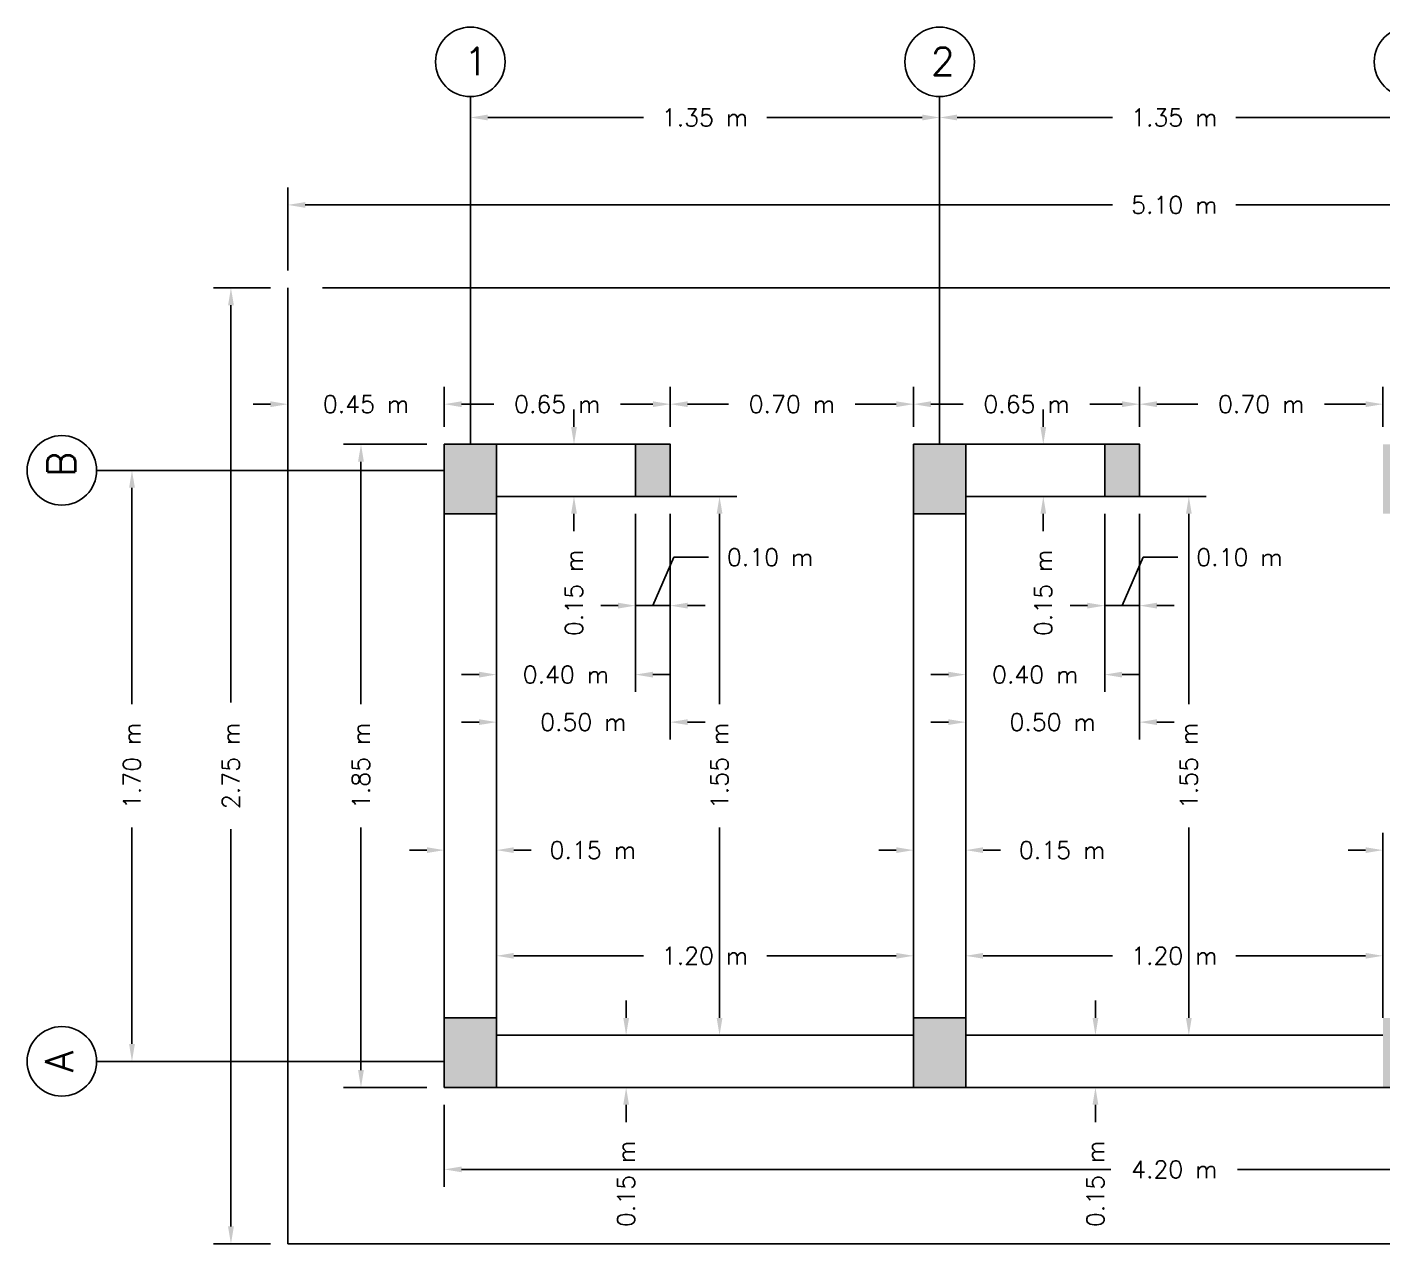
# Model space of a CAD drawing. Header units: metres. Extents: x 0.9 to 42, y -19 to 5.
# Drawn here: x 27.361 to 31.261, y 1.455 to 4.955 of the extents above; entities that cross this region are included whole.
import ezdxf

# ---------------------------------------------------------------- set-up
doc = ezdxf.new("R2010")
doc.units = ezdxf.units.M
doc.linetypes.add('DASHED2', pattern=[0.375, 0.25, -0.125])
doc.linetypes.add('PHANTOM2', pattern=[1.25, 0.625, -0.125, 0.125, -0.125, 0.125, -0.125])
doc.layers.add('Vistas', color=7, linetype='Continuous')
doc.styles.get("Standard").update_dxf_attribs({"font": 'simplex.shx'})
doc.dimstyles.new('1 a 25', dxfattribs={"dimtxt": 0.05, "dimasz": 0.05, "dimexe": 0.05, "dimexo": 0.05, "dimgap": 0.05, "dimtad": 0, "dimzin": 0, "dimdsep": 46, "dimtxsty": 'Standard', "dimcen": 0.09, "dimadec": 0, "dimazin": 0, "dimtfac": 1, "dimtofl": 0, "dimtmove": 0, "dimatfit": 3, "dimfxl": 1, "dimtolj": 1, "dimtzin": 0, "dimarcsym": 0})

# ---------------------------------------------------------------- blocks, each defined once
blk = doc.blocks.new('*D65')
at = {"color": 0, "lineweight": -2, "transparency": 16777216}
for p, q in [((28.1109, 4.2549), (28.1109, 4.4934)), ((33.2109, 4.2549), (33.2109, 4.4934)), ((28.1609, 4.4434), (30.4835, 4.4434)), ((33.1609, 4.4434), (30.8383, 4.4434))]:
    blk.add_line(p, q, dxfattribs=at)
at = {"color": 0, "transparency": 16777216}
for points in [[(28.1609, 4.4517), (28.1609, 4.4351), (28.1109, 4.4434)], [(33.1609, 4.4517), (33.1609, 4.4351), (33.2109, 4.4434)]]:
    blk.add_solid(points, dxfattribs=at)
at = {"layer": 'Defpoints', "color": 0, "transparency": 16777216}
for p in [(33.2109, 4.4434), (28.1109, 4.2049), (33.2109, 4.2049)]:
    blk.add_point(p, dxfattribs=at)
at = {"color": 0, "transparency": 16777216, "insert": (30.6609, 4.4434), "char_height": 0.05, "attachment_point": 5}
blk.add_mtext('\\A1;5.10 m', dxfattribs=at)
blk = doc.blocks.new('*D66')
at = {"color": 0, "lineweight": -2, "transparency": 16777216}
for p, q in [((28.7609, 3.6049), (29.4027, 3.6049)), ((29.3527, 3.5549), (29.3527, 3.0073)), ((29.3527, 2.1049), (29.3527, 2.6525)), ((28.7609, 2.0549), (29.4027, 2.0549))]:
    blk.add_line(p, q, dxfattribs=at)
at = {"color": 0, "transparency": 16777216}
for points in [[(29.3444, 3.5549), (29.3611, 3.5549), (29.3527, 3.6049)], [(29.3444, 2.1049), (29.3611, 2.1049), (29.3527, 2.0549)]]:
    blk.add_solid(points, dxfattribs=at)
at = {"layer": 'Defpoints', "color": 0, "transparency": 16777216}
for p in [(28.7109, 3.6049), (28.7109, 2.0549), (29.3527, 2.0549)]:
    blk.add_point(p, dxfattribs=at)
at = {"color": 0, "transparency": 16777216, "insert": (29.3527, 2.8299), "char_height": 0.05, "attachment_point": 5, "rotation": 90}
blk.add_mtext('\\A1;1.55 m', dxfattribs=at)
blk = doc.blocks.new('*D67')
at = {"color": 0, "lineweight": -2, "transparency": 16777216}
for p, q in [((28.5609, 3.8049), (28.5609, 3.9203)), ((29.2109, 3.8049), (29.2109, 3.9203)), ((28.6109, 3.8703), (28.7037, 3.8703)), ((29.1609, 3.8703), (29.068, 3.8703))]:
    blk.add_line(p, q, dxfattribs=at)
at = {"color": 0, "transparency": 16777216}
for points in [[(28.6109, 3.8786), (28.6109, 3.8619), (28.5609, 3.8703)], [(29.1609, 3.8786), (29.1609, 3.8619), (29.2109, 3.8703)]]:
    blk.add_solid(points, dxfattribs=at)
at = {"layer": 'Defpoints', "color": 0, "transparency": 16777216}
for p in [(29.2109, 3.8703), (28.5609, 3.7549), (29.2109, 3.7549)]:
    blk.add_point(p, dxfattribs=at)
at = {"color": 0, "transparency": 16777216, "insert": (28.8859, 3.8703), "char_height": 0.05, "attachment_point": 5}
blk.add_mtext('\\A1;0.65 m', dxfattribs=at)
blk = doc.blocks.new('*D68')
at = {"color": 0, "lineweight": -2, "transparency": 16777216}
for p, q in [((29.2109, 3.8049), (29.2109, 3.9203)), ((29.9109, 3.8049), (29.9109, 3.9203)), ((29.2609, 3.8703), (29.3787, 3.8703)), ((29.8609, 3.8703), (29.743, 3.8703))]:
    blk.add_line(p, q, dxfattribs=at)
at = {"color": 0, "transparency": 16777216}
for points in [[(29.2609, 3.8786), (29.2609, 3.8619), (29.2109, 3.8703)], [(29.8609, 3.8786), (29.8609, 3.8619), (29.9109, 3.8703)]]:
    blk.add_solid(points, dxfattribs=at)
at = {"layer": 'Defpoints', "color": 0, "transparency": 16777216}
for p in [(29.9109, 3.8703), (29.2109, 3.7549), (29.9109, 3.7549)]:
    blk.add_point(p, dxfattribs=at)
at = {"color": 0, "transparency": 16777216, "insert": (29.5609, 3.8703), "char_height": 0.05, "attachment_point": 5}
blk.add_mtext('\\A1;0.70 m', dxfattribs=at)
blk = doc.blocks.new('*D69')
at = {"color": 0, "lineweight": -2, "transparency": 16777216}
for p, q in [((29.9109, 3.8049), (29.9109, 3.9203)), ((30.5609, 3.8049), (30.5609, 3.9203)), ((29.9609, 3.8703), (30.0537, 3.8703)), ((30.5109, 3.8703), (30.418, 3.8703))]:
    blk.add_line(p, q, dxfattribs=at)
at = {"color": 0, "transparency": 16777216}
for points in [[(29.9609, 3.8786), (29.9609, 3.8619), (29.9109, 3.8703)], [(30.5109, 3.8786), (30.5109, 3.8619), (30.5609, 3.8703)]]:
    blk.add_solid(points, dxfattribs=at)
at = {"layer": 'Defpoints', "color": 0, "transparency": 16777216}
for p in [(30.5609, 3.8703), (29.9109, 3.7549), (30.5609, 3.7549)]:
    blk.add_point(p, dxfattribs=at)
at = {"color": 0, "transparency": 16777216, "insert": (30.2359, 3.8703), "char_height": 0.05, "attachment_point": 5}
blk.add_mtext('\\A1;0.65 m', dxfattribs=at)
blk = doc.blocks.new('*D70')
at = {"color": 0, "lineweight": -2, "transparency": 16777216}
for p, q in [((30.5609, 3.8049), (30.5609, 3.9203)), ((31.2609, 3.8049), (31.2609, 3.9203)), ((30.6109, 3.8703), (30.7287, 3.8703)), ((31.2109, 3.8703), (31.093, 3.8703))]:
    blk.add_line(p, q, dxfattribs=at)
at = {"color": 0, "transparency": 16777216}
for points in [[(30.6109, 3.8786), (30.6109, 3.8619), (30.5609, 3.8703)], [(31.2109, 3.8786), (31.2109, 3.8619), (31.2609, 3.8703)]]:
    blk.add_solid(points, dxfattribs=at)
at = {"layer": 'Defpoints', "color": 0, "transparency": 16777216}
for p in [(31.2609, 3.8703), (30.5609, 3.7549), (31.2609, 3.7549)]:
    blk.add_point(p, dxfattribs=at)
at = {"color": 0, "transparency": 16777216, "insert": (30.9109, 3.8703), "char_height": 0.05, "attachment_point": 5}
blk.add_mtext('\\A1;0.70 m', dxfattribs=at)
blk = doc.blocks.new('*D75')
at = {"color": 0, "lineweight": -2, "transparency": 16777216}
for p, q in [((28.1109, 3.8049), (28.1109, 3.9203)), ((28.5609, 3.8049), (28.5609, 3.9203)), ((28.0609, 3.8703), (28.0109, 3.8703)), ((28.6109, 3.8703), (28.6609, 3.8703))]:
    blk.add_line(p, q, dxfattribs=at)
at = {"color": 0, "transparency": 16777216}
for points in [[(28.0609, 3.8786), (28.0609, 3.8619), (28.1109, 3.8703)], [(28.6109, 3.8786), (28.6109, 3.8619), (28.5609, 3.8703)]]:
    blk.add_solid(points, dxfattribs=at)
at = {"layer": 'Defpoints', "color": 0, "transparency": 16777216}
for p in [(28.1109, 3.8703), (28.1109, 3.7549), (28.5609, 3.7549)]:
    blk.add_point(p, dxfattribs=at)
at = {"color": 0, "transparency": 16777216, "insert": (28.3359, 3.8703), "char_height": 0.05, "attachment_point": 5}
blk.add_mtext('\\A1;0.45 m', dxfattribs=at)
blk = doc.blocks.new('*D76')
at = {"color": 0, "lineweight": -2, "transparency": 16777216}
for p, q in [((28.7109, 3.5549), (28.7109, 2.9057)), ((29.2109, 3.5549), (29.2109, 2.9057)), ((28.6609, 2.9557), (28.6109, 2.9557)), ((29.2609, 2.9557), (29.3109, 2.9557))]:
    blk.add_line(p, q, dxfattribs=at)
at = {"color": 0, "transparency": 16777216}
for points in [[(28.6609, 2.9641), (28.6609, 2.9474), (28.7109, 2.9557)], [(29.2609, 2.9641), (29.2609, 2.9474), (29.2109, 2.9557)]]:
    blk.add_solid(points, dxfattribs=at)
at = {"layer": 'Defpoints', "color": 0, "transparency": 16777216}
for p in [(28.7109, 3.6049), (29.2109, 3.6049), (29.2109, 2.9557)]:
    blk.add_point(p, dxfattribs=at)
at = {"color": 0, "transparency": 16777216, "insert": (28.9609, 2.9557), "char_height": 0.05, "attachment_point": 5}
blk.add_mtext('\\A1;0.50 m', dxfattribs=at)
blk = doc.blocks.new('*D77')
at = {"color": 0, "lineweight": -2, "transparency": 16777216}
for p, q in [((28.7109, 2.1049), (28.7109, 2.3335)), ((29.9109, 2.1049), (29.9109, 2.3335)), ((28.7609, 2.2835), (29.1335, 2.2835)), ((29.8609, 2.2835), (29.4883, 2.2835))]:
    blk.add_line(p, q, dxfattribs=at)
at = {"color": 0, "transparency": 16777216}
for points in [[(28.7609, 2.2919), (28.7609, 2.2752), (28.7109, 2.2835)], [(29.8609, 2.2919), (29.8609, 2.2752), (29.9109, 2.2835)]]:
    blk.add_solid(points, dxfattribs=at)
at = {"layer": 'Defpoints', "color": 0, "transparency": 16777216}
for p in [(29.9109, 2.2835), (28.7109, 2.0549), (29.9109, 2.0549)]:
    blk.add_point(p, dxfattribs=at)
at = {"color": 0, "transparency": 16777216, "insert": (29.3109, 2.2835), "char_height": 0.05, "attachment_point": 5}
blk.add_mtext('\\A1;1.20 m', dxfattribs=at)
blk = doc.blocks.new('*D78')
at = {"color": 0, "lineweight": -2, "transparency": 16777216}
for p, q in [((30.0609, 2.1049), (30.0609, 2.3335)), ((31.2609, 2.1049), (31.2609, 2.3335)), ((30.1109, 2.2835), (30.4835, 2.2835)), ((31.2109, 2.2835), (30.8383, 2.2835))]:
    blk.add_line(p, q, dxfattribs=at)
at = {"color": 0, "transparency": 16777216}
for points in [[(30.1109, 2.2919), (30.1109, 2.2752), (30.0609, 2.2835)], [(31.2109, 2.2919), (31.2109, 2.2752), (31.2609, 2.2835)]]:
    blk.add_solid(points, dxfattribs=at)
at = {"layer": 'Defpoints', "color": 0, "transparency": 16777216}
for p in [(31.2609, 2.2835), (30.0609, 2.0549), (31.2609, 2.0549)]:
    blk.add_point(p, dxfattribs=at)
at = {"color": 0, "transparency": 16777216, "insert": (30.6609, 2.2835), "char_height": 0.05, "attachment_point": 5}
blk.add_mtext('\\A1;1.20 m', dxfattribs=at)
blk = doc.blocks.new('*D82')
at = {"color": 0, "lineweight": -2, "transparency": 16777216}
for p, q in [((28.5109, 3.7549), (28.2713, 3.7549)), ((28.3213, 3.7049), (28.3213, 3.0073)), ((28.3213, 1.9549), (28.3213, 2.6525)), ((28.5109, 1.9049), (28.2713, 1.9049))]:
    blk.add_line(p, q, dxfattribs=at)
at = {"color": 0, "transparency": 16777216}
for points in [[(28.3129, 3.7049), (28.3296, 3.7049), (28.3213, 3.7549)], [(28.3129, 1.9549), (28.3296, 1.9549), (28.3213, 1.9049)]]:
    blk.add_solid(points, dxfattribs=at)
at = {"layer": 'Defpoints', "color": 0, "transparency": 16777216}
for p in [(28.3213, 3.7549), (28.5609, 3.7549), (28.5609, 1.9049)]:
    blk.add_point(p, dxfattribs=at)
at = {"color": 0, "transparency": 16777216, "insert": (28.3213, 2.8299), "char_height": 0.05, "attachment_point": 5, "rotation": 90}
blk.add_mtext('\\A1;1.85 m', dxfattribs=at)
blk = doc.blocks.new('*D83')
at = {"color": 0, "lineweight": -2, "transparency": 16777216}
for p, q in [((28.5609, 1.8549), (28.5609, 1.6192)), ((32.7609, 1.8549), (32.7609, 1.6192)), ((28.6109, 1.6692), (30.4787, 1.6692)), ((32.7109, 1.6692), (30.843, 1.6692))]:
    blk.add_line(p, q, dxfattribs=at)
at = {"color": 0, "transparency": 16777216}
for points in [[(28.6109, 1.6775), (28.6109, 1.6609), (28.5609, 1.6692)], [(32.7109, 1.6775), (32.7109, 1.6609), (32.7609, 1.6692)]]:
    blk.add_solid(points, dxfattribs=at)
at = {"layer": 'Defpoints', "color": 0, "transparency": 16777216}
for p in [(28.5609, 1.9049), (32.7609, 1.9049), (32.7609, 1.6692)]:
    blk.add_point(p, dxfattribs=at)
at = {"color": 0, "transparency": 16777216, "insert": (30.6609, 1.6692), "char_height": 0.05, "attachment_point": 5}
blk.add_mtext('\\A1;4.20 m', dxfattribs=at)
blk = doc.blocks.new('*D84')
at = {"color": 0, "lineweight": -2, "transparency": 16777216}
for p, q in [((29.9109, 2.3335), (29.9109, 2.6375)), ((30.0609, 2.3335), (30.0609, 2.6375)), ((29.8609, 2.5875), (29.8109, 2.5875)), ((30.1109, 2.5875), (30.1609, 2.5875))]:
    blk.add_line(p, q, dxfattribs=at)
at = {"color": 0, "transparency": 16777216}
for points in [[(29.8609, 2.5958), (29.8609, 2.5792), (29.9109, 2.5875)], [(30.1109, 2.5958), (30.1109, 2.5792), (30.0609, 2.5875)]]:
    blk.add_solid(points, dxfattribs=at)
at = {"layer": 'Defpoints', "color": 0, "transparency": 16777216}
for p in [(30.0609, 2.5875), (29.9109, 2.2835), (30.0609, 2.2835)]:
    blk.add_point(p, dxfattribs=at)
at = {"color": 0, "transparency": 16777216, "insert": (30.3383, 2.5875), "char_height": 0.05, "attachment_point": 5}
blk.add_mtext('\\A1;0.15 m', dxfattribs=at)
blk = doc.blocks.new('*D85')
at = {"color": 0, "lineweight": -2, "transparency": 16777216}
for p, q in [((28.5609, 2.3335), (28.5609, 2.6375)), ((28.7109, 2.3335), (28.7109, 2.6375)), ((28.5109, 2.5875), (28.4609, 2.5875)), ((28.7609, 2.5875), (28.8109, 2.5875))]:
    blk.add_line(p, q, dxfattribs=at)
at = {"color": 0, "transparency": 16777216}
for points in [[(28.5109, 2.5958), (28.5109, 2.5792), (28.5609, 2.5875)], [(28.7609, 2.5958), (28.7609, 2.5792), (28.7109, 2.5875)]]:
    blk.add_solid(points, dxfattribs=at)
at = {"layer": 'Defpoints', "color": 0, "transparency": 16777216}
for p in [(28.7109, 2.5875), (28.5609, 2.2835), (28.7109, 2.2835)]:
    blk.add_point(p, dxfattribs=at)
at = {"color": 0, "transparency": 16777216, "insert": (28.9883, 2.5875), "char_height": 0.05, "attachment_point": 5}
blk.add_mtext('\\A1;0.15 m', dxfattribs=at)
blk = doc.blocks.new('*D86')
at = {"color": 0, "lineweight": -2, "transparency": 16777216}
for p, q in [((31.2609, 2.3335), (31.2609, 2.6375)), ((31.4109, 2.3335), (31.4109, 2.6375)), ((31.2109, 2.5875), (31.1609, 2.5875)), ((31.4609, 2.5875), (31.5109, 2.5875))]:
    blk.add_line(p, q, dxfattribs=at)
at = {"color": 0, "transparency": 16777216}
for points in [[(31.2109, 2.5958), (31.2109, 2.5792), (31.2609, 2.5875)], [(31.4609, 2.5958), (31.4609, 2.5792), (31.4109, 2.5875)]]:
    blk.add_solid(points, dxfattribs=at)
at = {"layer": 'Defpoints', "color": 0, "transparency": 16777216}
for p in [(31.4109, 2.5875), (31.2609, 2.2835), (31.4109, 2.2835)]:
    blk.add_point(p, dxfattribs=at)
at = {"color": 0, "transparency": 16777216, "insert": (31.6883, 2.5875), "char_height": 0.05, "attachment_point": 5}
blk.add_mtext('\\A1;0.15 m', dxfattribs=at)
blk = doc.blocks.new('*D88')
at = {"color": 0, "lineweight": -2, "transparency": 16777216}
for p, q in [((29.084, 2.1049), (29.084, 2.1549)), ((29.2609, 2.0549), (29.034, 2.0549)), ((29.2609, 1.9049), (29.034, 1.9049)), ((29.084, 1.8549), (29.084, 1.8049))]:
    blk.add_line(p, q, dxfattribs=at)
at = {"color": 0, "transparency": 16777216}
for points in [[(29.0757, 2.1049), (29.0924, 2.1049), (29.084, 2.0549)], [(29.0757, 1.8549), (29.0924, 1.8549), (29.084, 1.9049)]]:
    blk.add_solid(points, dxfattribs=at)
at = {"layer": 'Defpoints', "color": 0, "transparency": 16777216}
for p in [(29.3109, 2.0549), (29.084, 1.9049), (29.3109, 1.9049)]:
    blk.add_point(p, dxfattribs=at)
at = {"color": 0, "transparency": 16777216, "insert": (29.084, 1.6275), "char_height": 0.05, "attachment_point": 5, "rotation": 90}
blk.add_mtext('\\A1;0.15 m', dxfattribs=at)
blk = doc.blocks.new('*D89')
at = {"color": 0, "lineweight": -2, "transparency": 16777216}
for p, q in [((30.434, 2.1049), (30.434, 2.1549)), ((30.6109, 2.0549), (30.384, 2.0549)), ((29.3609, 1.9049), (30.484, 1.9049)), ((30.434, 1.8549), (30.434, 1.8049))]:
    blk.add_line(p, q, dxfattribs=at)
at = {"color": 0, "transparency": 16777216}
for points in [[(30.4257, 2.1049), (30.4424, 2.1049), (30.434, 2.0549)], [(30.4257, 1.8549), (30.4424, 1.8549), (30.434, 1.9049)]]:
    blk.add_solid(points, dxfattribs=at)
at = {"layer": 'Defpoints', "color": 0, "transparency": 16777216}
for p in [(30.6609, 2.0549), (29.3109, 1.9049), (30.434, 1.9049)]:
    blk.add_point(p, dxfattribs=at)
at = {"color": 0, "transparency": 16777216, "insert": (30.434, 1.6275), "char_height": 0.05, "attachment_point": 5, "rotation": 90}
blk.add_mtext('\\A1;0.15 m', dxfattribs=at)
blk = doc.blocks.new('*D90')
at = {"color": 0, "lineweight": -2, "transparency": 16777216}
for p, q in [((31.784, 2.1049), (31.784, 2.1549)), ((31.9609, 2.0549), (31.734, 2.0549)), ((29.3609, 1.9049), (31.834, 1.9049)), ((31.784, 1.8549), (31.784, 1.8049))]:
    blk.add_line(p, q, dxfattribs=at)
at = {"color": 0, "transparency": 16777216}
for points in [[(31.7757, 2.1049), (31.7924, 2.1049), (31.784, 2.0549)], [(31.7757, 1.8549), (31.7924, 1.8549), (31.784, 1.9049)]]:
    blk.add_solid(points, dxfattribs=at)
at = {"layer": 'Defpoints', "color": 0, "transparency": 16777216}
for p in [(32.0109, 2.0549), (29.3109, 1.9049), (31.784, 1.9049)]:
    blk.add_point(p, dxfattribs=at)
at = {"color": 0, "transparency": 16777216, "insert": (31.784, 1.6275), "char_height": 0.05, "attachment_point": 5, "rotation": 90}
blk.add_mtext('\\A1;0.15 m', dxfattribs=at)
blk = doc.blocks.new('*D91')
at = {"color": 0, "lineweight": -2, "transparency": 16777216}
for p, q in [((28.934, 3.8049), (28.934, 3.8549)), ((29.0609, 3.7549), (28.884, 3.7549)), ((29.0609, 3.6049), (28.884, 3.6049)), ((28.934, 3.5549), (28.934, 3.5049))]:
    blk.add_line(p, q, dxfattribs=at)
at = {"color": 0, "transparency": 16777216}
for points in [[(28.9257, 3.8049), (28.9424, 3.8049), (28.934, 3.7549)], [(28.9257, 3.5549), (28.9424, 3.5549), (28.934, 3.6049)]]:
    blk.add_solid(points, dxfattribs=at)
at = {"layer": 'Defpoints', "color": 0, "transparency": 16777216}
for p in [(29.1109, 3.7549), (28.934, 3.6049), (29.1109, 3.6049)]:
    blk.add_point(p, dxfattribs=at)
at = {"color": 0, "transparency": 16777216, "insert": (28.934, 3.3275), "char_height": 0.05, "attachment_point": 5, "rotation": 90}
blk.add_mtext('\\A1;0.15 m', dxfattribs=at)
blk = doc.blocks.new('*D92')
at = {"color": 0, "lineweight": -2, "transparency": 16777216}
for p, q in [((30.284, 3.8049), (30.284, 3.8549)), ((30.4109, 3.7549), (30.234, 3.7549)), ((30.4109, 3.6049), (30.234, 3.6049)), ((30.284, 3.5549), (30.284, 3.5049))]:
    blk.add_line(p, q, dxfattribs=at)
at = {"color": 0, "transparency": 16777216}
for points in [[(30.2757, 3.8049), (30.2924, 3.8049), (30.284, 3.7549)], [(30.2757, 3.5549), (30.2924, 3.5549), (30.284, 3.6049)]]:
    blk.add_solid(points, dxfattribs=at)
at = {"layer": 'Defpoints', "color": 0, "transparency": 16777216}
for p in [(30.4609, 3.7549), (30.284, 3.6049), (30.4609, 3.6049)]:
    blk.add_point(p, dxfattribs=at)
at = {"color": 0, "transparency": 16777216, "insert": (30.284, 3.3275), "char_height": 0.05, "attachment_point": 5, "rotation": 90}
blk.add_mtext('\\A1;0.15 m', dxfattribs=at)
blk = doc.blocks.new('*D94')
at = {"color": 0, "lineweight": -2, "transparency": 16777216}
for p, q in [((28.0609, 4.2049), (27.8972, 4.2049)), ((27.9472, 4.1549), (27.9472, 3.012)), ((27.9472, 1.5049), (27.9472, 2.6478)), ((28.0609, 1.4549), (27.8972, 1.4549))]:
    blk.add_line(p, q, dxfattribs=at)
at = {"color": 0, "transparency": 16777216}
for points in [[(27.9389, 4.1549), (27.9556, 4.1549), (27.9472, 4.2049)], [(27.9389, 1.5049), (27.9556, 1.5049), (27.9472, 1.4549)]]:
    blk.add_solid(points, dxfattribs=at)
at = {"layer": 'Defpoints', "color": 0, "transparency": 16777216}
for p in [(28.1109, 4.2049), (27.9472, 1.4549), (28.1109, 1.4549)]:
    blk.add_point(p, dxfattribs=at)
at = {"color": 0, "transparency": 16777216, "insert": (27.9472, 2.8299), "char_height": 0.05, "attachment_point": 5, "rotation": 90}
blk.add_mtext('\\A1;2.75 m', dxfattribs=at)
blk = doc.blocks.new('*D95')
at = {"color": 0, "lineweight": -2, "transparency": 16777216}
for p, q in [((28.6859, 4.6949), (29.1335, 4.6949)), ((29.9359, 4.6949), (29.4883, 4.6949))]:
    blk.add_line(p, q, dxfattribs=at)
at = {"color": 0, "transparency": 16777216}
for points in [[(28.6859, 4.7032), (28.6859, 4.6866), (28.6359, 4.6949)], [(29.9359, 4.7032), (29.9359, 4.6866), (29.9859, 4.6949)]]:
    blk.add_solid(points, dxfattribs=at)
at = {"layer": 'Defpoints', "color": 0, "transparency": 16777216}
for p in [(28.6359, 4.6949), (29.9859, 4.6949), (29.9859, 4.6949)]:
    blk.add_point(p, dxfattribs=at)
at = {"color": 0, "transparency": 16777216, "insert": (29.3109, 4.6949), "char_height": 0.05, "attachment_point": 5}
blk.add_mtext('\\A1;1.35 m', dxfattribs=at)
blk = doc.blocks.new('*D96')
at = {"color": 0, "lineweight": -2, "transparency": 16777216}
for p, q in [((30.0359, 4.6949), (30.4835, 4.6949)), ((31.2859, 4.6949), (30.8383, 4.6949)), ((31.3359, 4.7049), (31.3359, 4.6449))]:
    blk.add_line(p, q, dxfattribs=at)
at = {"color": 0, "transparency": 16777216}
for points in [[(30.0359, 4.7032), (30.0359, 4.6866), (29.9859, 4.6949)], [(31.2859, 4.7032), (31.2859, 4.6866), (31.3359, 4.6949)]]:
    blk.add_solid(points, dxfattribs=at)
at = {"layer": 'Defpoints', "color": 0, "transparency": 16777216}
for p in [(31.3359, 4.7549), (29.9859, 4.6949), (31.3359, 4.6949)]:
    blk.add_point(p, dxfattribs=at)
at = {"color": 0, "transparency": 16777216, "insert": (30.6609, 4.6949), "char_height": 0.05, "attachment_point": 5}
blk.add_mtext('\\A1;1.35 m', dxfattribs=at)
blk = doc.blocks.new('*D98')
at = {"color": 0, "lineweight": -2, "transparency": 16777216}
for p, q in [((27.6625, 3.6299), (27.6625, 3.0073)), ((27.6625, 2.0299), (27.6625, 2.6525))]:
    blk.add_line(p, q, dxfattribs=at)
at = {"color": 0, "transparency": 16777216}
for points in [[(27.6542, 3.6299), (27.6709, 3.6299), (27.6625, 3.6799)], [(27.6542, 2.0299), (27.6709, 2.0299), (27.6625, 1.9799)]]:
    blk.add_solid(points, dxfattribs=at)
at = {"layer": 'Defpoints', "color": 0, "transparency": 16777216}
for p in [(27.6625, 3.6799), (27.6625, 3.6799), (27.6625, 1.9799)]:
    blk.add_point(p, dxfattribs=at)
at = {"color": 0, "transparency": 16777216, "insert": (27.6625, 2.8299), "char_height": 0.05, "attachment_point": 5, "rotation": 90}
blk.add_mtext('\\A1;1.70 m', dxfattribs=at)
blk = doc.blocks.new('*D106')
at = {"color": 0, "lineweight": -2, "transparency": 16777216}
for p, q in [((28.7109, 3.5549), (28.7109, 3.0424)), ((29.1109, 3.5549), (29.1109, 3.0424)), ((28.6609, 3.0924), (28.6109, 3.0924)), ((29.1609, 3.0924), (29.2109, 3.0924))]:
    blk.add_line(p, q, dxfattribs=at)
at = {"color": 0, "transparency": 16777216}
for points in [[(28.6609, 3.1007), (28.6609, 3.084), (28.7109, 3.0924)], [(29.1609, 3.1007), (29.1609, 3.084), (29.1109, 3.0924)]]:
    blk.add_solid(points, dxfattribs=at)
at = {"layer": 'Defpoints', "color": 0, "transparency": 16777216}
for p in [(28.7109, 3.6049), (29.1109, 3.6049), (29.1109, 3.0924)]:
    blk.add_point(p, dxfattribs=at)
at = {"color": 0, "transparency": 16777216, "insert": (28.9109, 3.0924), "char_height": 0.05, "attachment_point": 5}
blk.add_mtext('\\A1;0.40 m', dxfattribs=at)
blk = doc.blocks.new('*D109')
at = {"color": 0, "lineweight": -2, "transparency": 16777216}
for p, q in [((29.1109, 3.5549), (29.1109, 3.2408)), ((29.2109, 3.5549), (29.2109, 3.2408)), ((29.1609, 3.2908), (29.2209, 3.43)), ((29.2209, 3.43), (29.3209, 3.43)), ((29.0609, 3.2908), (29.0109, 3.2908)), ((29.1109, 3.2908), (29.2109, 3.2908)), ((29.2609, 3.2908), (29.3109, 3.2908))]:
    blk.add_line(p, q, dxfattribs=at)
at = {"color": 0, "transparency": 16777216}
for points in [[(29.0609, 3.2991), (29.0609, 3.2824), (29.1109, 3.2908)], [(29.2609, 3.2991), (29.2609, 3.2824), (29.2109, 3.2908)]]:
    blk.add_solid(points, dxfattribs=at)
at = {"layer": 'Defpoints', "color": 0, "transparency": 16777216}
for p in [(29.1109, 3.6049), (29.2109, 3.6049), (29.2109, 3.2908)]:
    blk.add_point(p, dxfattribs=at)
at = {"color": 0, "transparency": 16777216, "insert": (29.4983, 3.43), "char_height": 0.05, "attachment_point": 5}
blk.add_mtext('\\A1;0.10 m', dxfattribs=at)
blk = doc.blocks.new('*D118')
at = {"color": 0, "lineweight": -2, "transparency": 16777216}
for p, q in [((30.1109, 3.6049), (30.7527, 3.6049)), ((30.7027, 3.5549), (30.7027, 3.0073)), ((30.7027, 2.1049), (30.7027, 2.6525)), ((30.1109, 2.0549), (30.7527, 2.0549))]:
    blk.add_line(p, q, dxfattribs=at)
at = {"color": 0, "transparency": 16777216}
for points in [[(30.6944, 3.5549), (30.7111, 3.5549), (30.7027, 3.6049)], [(30.6944, 2.1049), (30.7111, 2.1049), (30.7027, 2.0549)]]:
    blk.add_solid(points, dxfattribs=at)
at = {"layer": 'Defpoints', "color": 0, "transparency": 16777216}
for p in [(30.0609, 3.6049), (30.0609, 2.0549), (30.7027, 2.0549)]:
    blk.add_point(p, dxfattribs=at)
at = {"color": 0, "transparency": 16777216, "insert": (30.7027, 2.8299), "char_height": 0.05, "attachment_point": 5, "rotation": 90}
blk.add_mtext('\\A1;1.55 m', dxfattribs=at)
blk = doc.blocks.new('*D119')
at = {"color": 0, "lineweight": -2, "transparency": 16777216}
for p, q in [((30.0609, 3.5549), (30.0609, 2.9057)), ((30.5609, 3.5549), (30.5609, 2.9057)), ((30.0109, 2.9557), (29.9609, 2.9557)), ((30.6109, 2.9557), (30.6609, 2.9557))]:
    blk.add_line(p, q, dxfattribs=at)
at = {"color": 0, "transparency": 16777216}
for points in [[(30.0109, 2.9641), (30.0109, 2.9474), (30.0609, 2.9557)], [(30.6109, 2.9641), (30.6109, 2.9474), (30.5609, 2.9557)]]:
    blk.add_solid(points, dxfattribs=at)
at = {"layer": 'Defpoints', "color": 0, "transparency": 16777216}
for p in [(30.0609, 3.6049), (30.5609, 3.6049), (30.5609, 2.9557)]:
    blk.add_point(p, dxfattribs=at)
at = {"color": 0, "transparency": 16777216, "insert": (30.3109, 2.9557), "char_height": 0.05, "attachment_point": 5}
blk.add_mtext('\\A1;0.50 m', dxfattribs=at)
blk = doc.blocks.new('*D120')
at = {"color": 0, "lineweight": -2, "transparency": 16777216}
for p, q in [((30.0609, 3.5549), (30.0609, 3.0424)), ((30.4609, 3.5549), (30.4609, 3.0424)), ((30.0109, 3.0924), (29.9609, 3.0924)), ((30.5109, 3.0924), (30.5609, 3.0924))]:
    blk.add_line(p, q, dxfattribs=at)
at = {"color": 0, "transparency": 16777216}
for points in [[(30.0109, 3.1007), (30.0109, 3.084), (30.0609, 3.0924)], [(30.5109, 3.1007), (30.5109, 3.084), (30.4609, 3.0924)]]:
    blk.add_solid(points, dxfattribs=at)
at = {"layer": 'Defpoints', "color": 0, "transparency": 16777216}
for p in [(30.0609, 3.6049), (30.4609, 3.6049), (30.4609, 3.0924)]:
    blk.add_point(p, dxfattribs=at)
at = {"color": 0, "transparency": 16777216, "insert": (30.2609, 3.0924), "char_height": 0.05, "attachment_point": 5}
blk.add_mtext('\\A1;0.40 m', dxfattribs=at)
blk = doc.blocks.new('*D121')
at = {"color": 0, "lineweight": -2, "transparency": 16777216}
for p, q in [((30.4609, 3.5549), (30.4609, 3.2408)), ((30.5609, 3.5549), (30.5609, 3.2408)), ((30.5109, 3.2908), (30.5709, 3.43)), ((30.5709, 3.43), (30.6709, 3.43)), ((30.4109, 3.2908), (30.3609, 3.2908)), ((30.4609, 3.2908), (30.5609, 3.2908)), ((30.6109, 3.2908), (30.6609, 3.2908))]:
    blk.add_line(p, q, dxfattribs=at)
at = {"color": 0, "transparency": 16777216}
for points in [[(30.4109, 3.2991), (30.4109, 3.2824), (30.4609, 3.2908)], [(30.6109, 3.2991), (30.6109, 3.2824), (30.5609, 3.2908)]]:
    blk.add_solid(points, dxfattribs=at)
at = {"layer": 'Defpoints', "color": 0, "transparency": 16777216}
for p in [(30.4609, 3.6049), (30.5609, 3.6049), (30.5609, 3.2908)]:
    blk.add_point(p, dxfattribs=at)
at = {"color": 0, "transparency": 16777216, "insert": (30.8483, 3.43), "char_height": 0.05, "attachment_point": 5}
blk.add_mtext('\\A1;0.10 m', dxfattribs=at)

msp = doc.modelspace()

# ---------------------------------------------------------------- hatches: boundary and pattern name
h = msp.add_hatch(color=256)
h.dxf.hatch_style = 1
h.paths.add_polyline_path([(30.06088, 3.7549), (29.91088, 3.7549), (29.91088, 3.5549), (30.06088, 3.5549)])
h.paths.add_polyline_path([(31.91088, 3.7549), (31.81088, 3.7549), (31.81088, 3.6049), (31.91088, 3.6049)])
h.paths.add_polyline_path([(32.76088, 3.7549), (32.61088, 3.7549), (32.61088, 3.5549), (32.76088, 3.5549)])
h.paths.add_polyline_path([(28.71088, 3.7549), (28.56088, 3.7549), (28.56088, 3.5549), (28.71088, 3.5549)])
h.paths.add_polyline_path([(29.21088, 3.7549), (29.11088, 3.7549), (29.11088, 3.6049), (29.21088, 3.6049)])
h.paths.add_polyline_path([(28.71088, 2.1049), (28.56088, 2.1049), (28.56088, 1.9049), (28.71088, 1.9049)])
h.paths.add_polyline_path([(30.06088, 2.1049), (29.91088, 2.1049), (29.91088, 1.9049), (30.06088, 1.9049)])
h.paths.add_polyline_path([(30.56088, 3.7549), (30.46088, 3.7549), (30.46088, 3.6049), (30.56088, 3.6049)])
h.paths.add_polyline_path([(31.41088, 2.1049), (31.26088, 2.1049), (31.26088, 1.9049), (31.41088, 1.9049)])
h.paths.add_polyline_path([(31.41088, 3.7549), (31.26088, 3.7549), (31.26088, 3.5549), (31.41088, 3.5549)])
h.paths.add_polyline_path([(32.76088, 2.1049), (32.61088, 2.1049), (32.61088, 1.9049), (32.76088, 1.9049)])

# ---------------------------------------------------------------- linework, layer by layer
at = {"linetype": 'PHANTOM2', "ltscale": 5}
for p, q in [((28.63588, 3.7549), (28.63588, 4.7549)), ((29.98588, 3.7549), (29.98588, 4.7549)), ((28.56088, 3.6799), (27.56088, 3.6799)), ((28.56088, 1.9799), (27.56088, 1.9799))]:
    msp.add_line(p, q, dxfattribs=at)
for p, q in [((28.71088, 3.7549), (29.11088, 3.7549)), ((30.06088, 3.7549), (30.46088, 3.7549)), ((29.11088, 3.6049), (28.71088, 3.6049)), ((30.46088, 3.6049), (30.06088, 3.6049)), ((28.56088, 2.1049), (28.56088, 3.5549)), ((28.71088, 2.1049), (28.71088, 3.5549)), ((29.91088, 2.1049), (29.91088, 3.5549)), ((30.06088, 2.1049), (30.06088, 3.5549)), ((28.71088, 2.0549), (29.91088, 2.0549)), ((30.06088, 2.0549), (31.26088, 2.0549)), ((28.71088, 1.9049), (29.91088, 1.9049)), ((30.06088, 1.9049), (31.26088, 1.9049))]:
    msp.add_line(p, q)
for points in [[(28.71088, 3.7549), (28.56088, 3.7549), (28.56088, 3.5549), (28.71088, 3.5549)], [(29.11088, 3.7549), (29.21088, 3.7549), (29.21088, 3.6049), (29.11088, 3.6049)], [(30.06088, 3.7549), (29.91088, 3.7549), (29.91088, 3.5549), (30.06088, 3.5549)], [(30.46088, 3.7549), (30.56088, 3.7549), (30.56088, 3.6049), (30.46088, 3.6049)], [(28.71088, 2.1049), (28.56088, 2.1049), (28.56088, 1.9049), (28.71088, 1.9049)], [(30.06088, 2.1049), (29.91088, 2.1049), (29.91088, 1.9049), (30.06088, 1.9049)]]:
    msp.add_lwpolyline(points, close=True)
for centre in [(28.63588, 4.8549), (29.98588, 4.8549), (31.33588, 4.8549), (27.46088, 3.6799), (27.46088, 1.9799)]:
    msp.add_circle(centre, 0.1)
at = {"layer": 'Vistas', "linetype": 'DASHED2', "ltscale": 20}
msp.add_lwpolyline([(28.11088, 4.2049), (28.11088, 1.4549), (33.21088, 1.4549), (33.21088, 4.2049)], close=True, dxfattribs=at)

# ---------------------------------------------------------------- texts
at = {"char_height": 0.08, "attachment_point": 1}
for s, insert in [('1', (28.6178, 4.89632)), ('2', (29.96046, 4.89632))]:
    msp.add_mtext_dynamic_manual_height_columns(s, width=0.08, gutter_width=1, heights=[0], dxfattribs=dict(at, insert=insert))
at = {"char_height": 0.08, "attachment_point": 1, "rotation": 90}
for s, insert in [('B', (27.41946, 3.66182)), ('A', (27.41312, 1.94899))]:
    msp.add_mtext_dynamic_manual_height_columns(s, width=0.08, gutter_width=1, heights=[0], dxfattribs=dict(at, insert=insert))

# ---------------------------------------------------------------- dimensions: what is measured, and where the dimension line sits
for base, p1, p2, override, picture, middle in [((29.98588, 4.69492), (28.63588, 4.69492), (29.98588, 4.69492), {"dimpost": ' m'}, '*D95', (29.31088, 4.69492)), ((31.33588, 4.69492), (29.98588, 4.69492), (31.33588, 4.7549), {"dimpost": ' m', "dimtmove": 1}, '*D96', (30.66088, 4.69492)), ((33.21088, 4.4434), (28.11088, 4.2049), (33.21088, 4.2049), {"dimpost": ' m'}, '*D65', (30.66088, 4.4434)), ((28.11088, 3.87026), (28.56088, 3.7549), (28.11088, 3.7549), {"dimpost": ' m'}, '*D75', (28.33588, 3.87026)), ((29.21088, 3.87026), (28.56088, 3.7549), (29.21088, 3.7549), {"dimpost": ' m'}, '*D67', (28.88588, 3.87026)), ((29.91088, 3.87026), (29.21088, 3.7549), (29.91088, 3.7549), {"dimpost": ' m', "dimtmove": 1}, '*D68', (29.56088, 3.87026)), ((30.56088, 3.87026), (29.91088, 3.7549), (30.56088, 3.7549), {"dimpost": ' m', "dimtmove": 1}, '*D69', (30.23588, 3.87026)), ((31.26088, 3.87026), (30.56088, 3.7549), (31.26088, 3.7549), {"dimpost": ' m', "dimtmove": 1}, '*D70', (30.91088, 3.87026)), ((29.21088, 2.95573), (28.71088, 3.6049), (29.21088, 3.6049), {"dimpost": ' m'}, '*D76', (28.96088, 2.95573)), ((29.11088, 3.09236), (28.71088, 3.6049), (29.11088, 3.6049), {"dimpost": ' m'}, '*D106', (28.91088, 3.09236)), ((30.56088, 2.95573), (30.06088, 3.6049), (30.56088, 3.6049), {"dimpost": ' m'}, '*D119', (30.31088, 2.95573)), ((30.46088, 3.09236), (30.06088, 3.6049), (30.46088, 3.6049), {"dimpost": ' m'}, '*D120', (30.26088, 3.09236)), ((28.71088, 2.58749), (28.56088, 2.28354), (28.71088, 2.28354), {"dimpost": ' m'}, '*D85', (28.98826, 2.58749)), ((30.06088, 2.58749), (29.91088, 2.28354), (30.06088, 2.28354), {"dimpost": ' m'}, '*D84', (30.33826, 2.58749)), ((31.41088, 2.58749), (31.26088, 2.28354), (31.41088, 2.28354), {"dimpost": ' m'}, '*D86', (31.68826, 2.58749)), ((29.91088, 2.28354), (28.71088, 2.0549), (29.91088, 2.0549), {"dimpost": ' m'}, '*D77', (29.31088, 2.28354)), ((31.26088, 2.28354), (30.06088, 2.0549), (31.26088, 2.0549), {"dimpost": ' m'}, '*D78', (30.66088, 2.28354)), ((32.76088, 1.66918), (28.56088, 1.9049), (32.76088, 1.9049), {"dimpost": ' m'}, '*D83', (30.66088, 1.66918))]:
    dim = msp.add_linear_dim(base=base, p1=p1, p2=p2, dimstyle='1 a 25', override=override)
    dim.commit()
    dim.dimension.update_dxf_attribs({"geometry": picture, "text_midpoint": middle})
for base, p1, p2, picture, middle in [((27.94725, 1.4549), (28.11088, 4.2049), (28.11088, 1.4549), '*D94', (27.94725, 2.8299)), ((28.93402, 3.6049), (29.11088, 3.7549), (29.11088, 3.6049), '*D91', (28.93402, 3.32752)), ((30.28402, 3.6049), (30.46088, 3.7549), (30.46088, 3.6049), '*D92', (30.28402, 3.32752)), ((28.32128, 3.7549), (28.56088, 1.9049), (28.56088, 3.7549), '*D82', (28.32128, 2.8299)), ((27.66252, 3.6799), (27.66252, 1.9799), (27.66252, 3.6799), '*D98', (27.66252, 2.8299)), ((29.08402, 1.9049), (29.31088, 2.0549), (29.31088, 1.9049), '*D88', (29.08402, 1.62752)), ((30.43402, 1.9049), (30.66088, 2.0549), (29.31088, 1.9049), '*D89', (30.43402, 1.62752)), ((31.78402, 1.9049), (32.01088, 2.0549), (29.31088, 1.9049), '*D90', (31.78402, 1.62752))]:
    dim = msp.add_linear_dim(base=base, p1=p1, p2=p2, angle=90, dimstyle='1 a 25', override={"dimpost": ' m'})
    dim.commit()
    dim.dimension.update_dxf_attribs({"geometry": picture, "text_midpoint": middle})
for p1, p2, picture, middle in [((28.71088, 3.6049), (28.71088, 2.0549), '*D66', (29.35272, 2.8299)), ((30.06088, 3.6049), (30.06088, 2.0549), '*D118', (30.70272, 2.8299))]:
    dim = msp.add_aligned_dim(p1=p1, p2=p2, distance=0.64184, dimstyle='1 a 25', override={"dimpost": ' m'})
    dim.commit()
    dim.dimension.update_dxf_attribs({"geometry": picture, "text_midpoint": middle})
for base, p1, p2, picture, middle in [((29.21088, 3.29077), (29.11088, 3.6049), (29.21088, 3.6049), '*D109', (29.37088, 3.42996)), ((30.56088, 3.29077), (30.46088, 3.6049), (30.56088, 3.6049), '*D121', (30.72088, 3.42996))]:
    dim = msp.add_linear_dim(base=base, p1=p1, p2=p2, dimstyle='1 a 25', override={"dimpost": ' m', "dimtmove": 1})
    dim.commit()
    dim.dimension.update_dxf_attribs({"geometry": picture, "text_midpoint": middle, "dimtype": 160})

doc.saveas('drawing.dxf')
